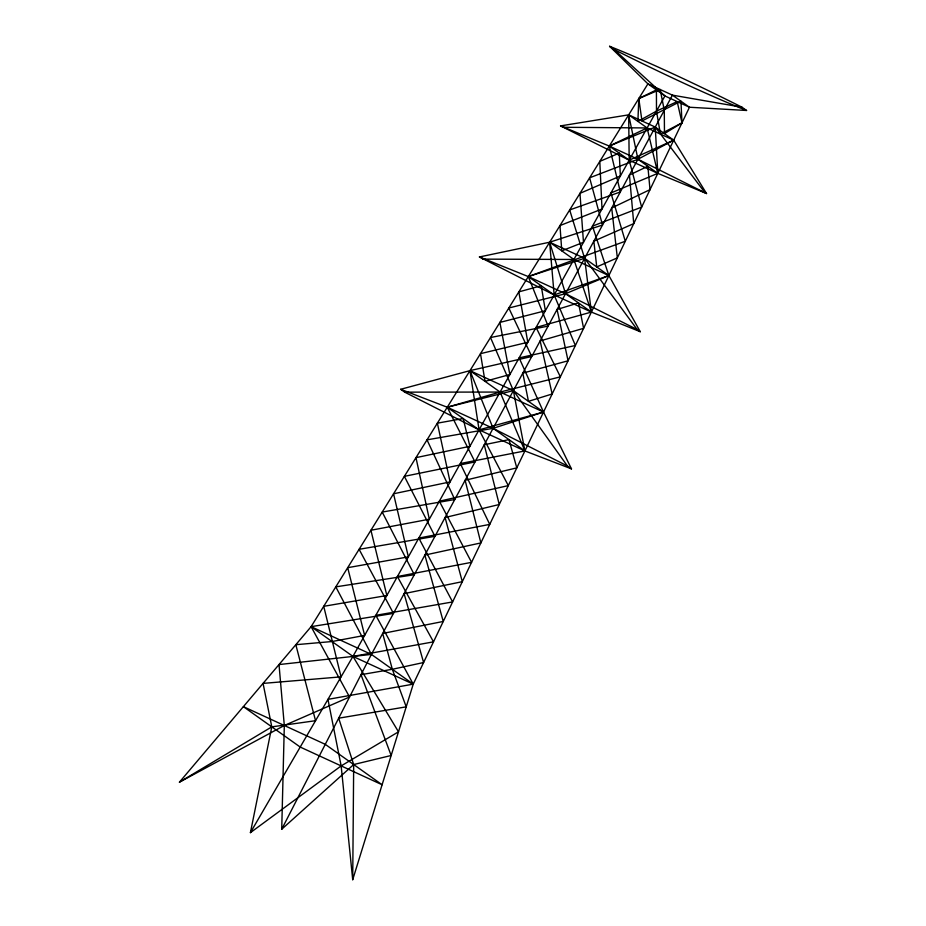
<?xml version="1.0" encoding="UTF-8"?>
<svg xmlns="http://www.w3.org/2000/svg" width="926" height="926" viewBox="0 0 926 926"><rect width="100%" height="100%" fill="white"/><g stroke="black" fill="none" stroke-linecap="round" stroke-linejoin="round"><path stroke-width="1.39" d="M352.713 879.7L353.686 764.54L338.685 718.194L406.225 706.839L392.323 669.278L382.681 633.442L443.253 621.462L424.86 555.079L480.86 542.937L465.13 480.27L516.789 467.873L508.999 439.63L484.252 444.746L499.241 504.52L445.093 517.507L462.294 581.69L404.106 593.635L423.587 662.53L392.323 669.278L361.001 674.684L391.154 755.5L353.686 764.54L281.724 829.233L284.317 725.498L279.015 664.567L371.395 654.404L413.239 684.152L352.713 879.7L341.15 765.906L327.954 699.362L413.239 684.152L689.465 107.242L746.564 110.472L741.981 107.208A333.754 30.245 28.7 0 0 609.597 46.3L647.911 83.861L664.926 95.957L689.465 107.242L672.438 95.147L647.911 83.861L311.101 626.659L179.436 782.169L284.317 725.498L349.542 697.012L311.101 626.659L393.469 613.406L359.103 549.315L434.965 536.316L404.373 476.346L475.003 461.935L447.258 407.232L400.68 389.29L469.957 370.643L531.755 356.498L508.814 308.022L565.554 293.716L608.868 275.554L640.271 331.716L591.39 312.085L554.153 294.954L479.436 256.953L549.639 242.218L602.513 225.053L589.607 177.815L637.933 159.237L673.688 140.173L706.538 193.546L657.807 173.359L629.171 160.186L560.566 125.89L628.685 114.847L655.249 127.07L673.688 140.173L629.171 160.186L609.308 146.065L560.566 125.89M741.981 107.208L672.438 95.147L371.395 654.404L311.101 626.659L352.945 656.407L398.493 731.818L341.15 765.906L250.425 832.636L271.793 726.864L263.065 683.4L341.057 676.86L323.73 606.322L386.848 595.511L370.921 530.262L429.317 519.22L415.971 457.652L469.91 446.309L463.162 418.54L437.373 423.17L450.082 481.902L393.55 493.79L408.354 556.873L347.701 567.684L364.636 635.41L332.029 641.533L295.834 644.704L315.535 720.706L271.793 726.864L179.436 782.169M281.724 829.233L371.395 654.404L335.791 586.864L414.292 574.71L382.218 512.055L454.77 499.531L427.013 439.85L493.095 428.321L543.516 412.047L571.481 468.88L524.903 450.939L479.066 429.849L404.697 392.149L400.68 389.29M250.425 832.636L352.945 656.407L664.926 95.957L614.181 49.553L609.597 46.3M673.688 140.173L647.124 127.95L609.308 146.065L620.327 191.96L569.675 209.947L584.607 258.308L591.39 312.085L536.085 327.422L560.38 376.847L500.098 392.068L447.258 407.232L479.066 429.849L508.305 485.606L439.341 501.209L471.565 562.337L397.404 576.551L433.495 641.857L352.945 656.407L413.239 684.152L375.817 615.327L452.606 601.946L418.818 538.075L489.738 524.394L460.315 463.532L524.903 450.939L513.386 390.622L490.514 337.527L548.111 326.114L528.318 276.585L479.436 256.953M704.582 192.145L655.249 127.07L609.308 146.065L637.933 159.237L706.538 193.546M404.697 392.149L500.098 392.068L543.516 412.047L519.139 357.876L575.382 345.502L554.153 294.954L549.639 242.218L584.607 258.308L608.868 275.554L554.153 294.954L528.318 276.585L625.293 241.258L610.928 192.978L657.807 173.359L655.249 127.07M482.504 259.13L573.912 259.477L608.868 275.554L592.455 226.152L641.649 207.111L629.171 160.186L628.685 114.847L647.124 127.95L657.807 173.359L637.933 159.237L628.685 114.847M562.533 127.279L647.124 127.95M637.204 329.54L565.554 293.716L528.318 276.585L584.607 258.308L637.204 329.54L640.271 331.716M567.453 466.021L493.095 428.321L447.258 407.232L513.386 390.622L543.516 412.047L479.066 429.849L469.957 370.643L513.386 390.622L567.453 466.021L571.481 468.88M746.564 110.472A333.754 30.245 28.7 0 1 614.181 49.553M638.79 98.55L637.898 121.399L656.488 111.12L677.195 101.605L681.987 122.857L664.474 133.622L664.289 110.275L660.169 89.498L638.79 98.55L641.973 120.959L680.946 101.189L681.987 122.857L660.412 134.062L656.488 111.12L656.418 89.903L638.79 98.55M650.006 189.645L611.716 207.956L617.341 257.868L596.738 266.931L593.844 241.165L633.743 223.617L629.437 175.014L647.864 166.298L650.006 189.645M620.374 176.009L579.965 193.349L583.473 242.288L561.781 250.842L559.975 225.574L602.004 209.01L599.805 161.379L619.239 153.126L620.374 176.009M552.162 393.99L528.457 401.34L522.808 373.12L568.066 360.793L557.07 309.469L578.472 302.895L583.6 328.336L540.136 340.942L552.162 393.99M509.856 374.532L485.027 381.362L480.501 353.651L527.808 342.273L518.826 291.875L541.235 285.764L545.368 310.742L499.878 322.422L509.856 374.532M325.269 744.342L243.376 706.654L300.209 747.062L382.102 784.75L325.269 744.342M573.912 259.477L549.639 242.218L565.554 293.716L591.39 312.085L573.912 259.477M500.098 392.068L469.957 370.643L493.095 428.321L524.903 450.939L500.098 392.068"/></g></svg>
